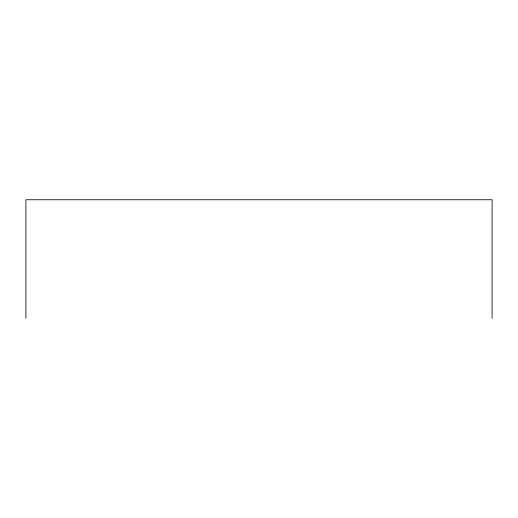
<?xml version="1.0" encoding="UTF-8"?>
<svg xmlns="http://www.w3.org/2000/svg" width="518" height="518" viewBox="0 0 518 518"><rect width="100%" height="100%" fill="white"/><g stroke="black" fill="none" stroke-linecap="round" stroke-linejoin="round"><path stroke-width="0.78" d="M492.1 318.253L492.1 199.747L25.9 199.747L25.9 318.253"/></g></svg>
